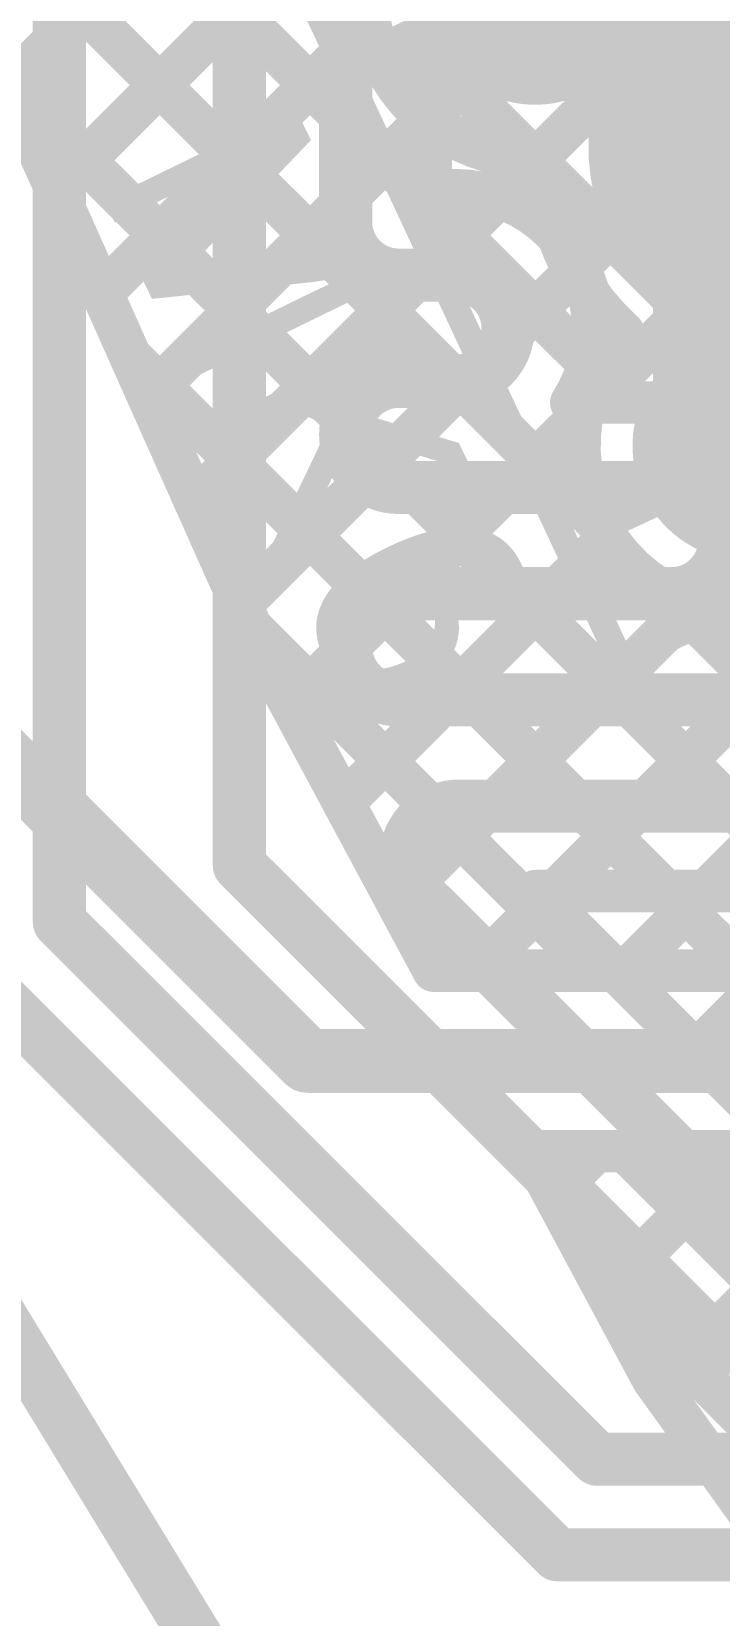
# Model space of a CAD drawing. Header units: millimetres. Extents: x -0.57 to 2.98, y -0.65 to 2.86.
# Drawn here: x -0.3289 to -0.1995, y 0.1916 to 0.4899 of the extents above; entities that cross this region are included whole.
import ezdxf

# ---------------------------------------------------------------- set-up
doc = ezdxf.new("R2010")
doc.units = ezdxf.units.MM
doc.header["$MEASUREMENT"] = 0
for name, color, linetype in [('BottomLayer', 5, 'Continuous'), ('BottomSolder', 6, 'Continuous'), ('Mechanical2', 216, 'Continuous'), ('PadHoleLayer', 156, 'Continuous'), ('TopLayer', 1, 'Continuous'), ('TopOverlay', 2, 'Continuous'), ('TopPaste', 8, 'Continuous'), ('TopSolder', 216, 'Continuous')]:
    doc.layers.add(name, color=color, linetype=linetype)
doc.styles.add('Arial', font='', dxfattribs={"height": 0.2})
doc.styles.get('Arial').set_extended_font_data('Arial')

# ---------------------------------------------------------------- blocks, each defined once
blk = doc.blocks.new('SPM0687LR5H_1_230')
at = {"layer": 'BottomSolder'}
h = blk.add_hatch(color=6, dxfattribs=at)
edge = h.paths.add_edge_path()
edge.add_arc((0, -0.0359448), 0.004, 0, 360)
at = {"layer": 'PadHoleLayer'}
h = blk.add_hatch(color=156, dxfattribs=at)
edge = h.paths.add_edge_path()
edge.add_arc((0, -0.0359448), 0.0201771, 0, 360)
at = {"layer": 'TopLayer'}
h = blk.add_hatch(color=1, dxfattribs=at)
edge = h.paths.add_edge_path()
edge.add_arc((-0.0474016, 0.0670473), 0.0177165, 0, 360)
h = blk.add_hatch(color=1, dxfattribs=at)
edge = h.paths.add_edge_path()
edge.add_arc((0, 0.0670473), 0.0177165, 0, 360)
h = blk.add_hatch(color=1, dxfattribs=at)
edge = h.paths.add_edge_path()
edge.add_arc((0.0474016, 0.0670473), 0.0177165, 0, 360)
h = blk.add_hatch(color=1, dxfattribs=at)
edge = h.paths.add_edge_path()
edge.add_arc((0, -0.0359448), 0.0329921, 0, 360)
h = blk.add_hatch(color=1, dxfattribs=at)
edge = h.paths.add_edge_path()
edge.add_arc((-0.0474016, -0.0670472), 0.0177165, 0, 360)
h = blk.add_hatch(color=1, dxfattribs=at)
edge = h.paths.add_edge_path()
edge.add_arc((0.0474016, -0.0670472), 0.0177165, 0, 360)
at = {"layer": 'TopPaste'}
h = blk.add_hatch(color=8, dxfattribs=at)
edge = h.paths.add_edge_path()
edge.add_arc((-0.0474016, 0.0670473), 0.0177165, 0, 360)
h = blk.add_hatch(color=8, dxfattribs=at)
edge = h.paths.add_edge_path()
edge.add_arc((0, 0.0670473), 0.0177165, 0, 360)
h = blk.add_hatch(color=8, dxfattribs=at)
edge = h.paths.add_edge_path()
edge.add_arc((0.0474016, 0.0670473), 0.0177165, 0, 360)
h = blk.add_hatch(color=8, dxfattribs=at)
edge = h.paths.add_edge_path()
edge.add_arc((-0.0474016, -0.0670472), 0.0177165, 0, 360)
h = blk.add_hatch(color=8, dxfattribs=at)
edge = h.paths.add_edge_path()
edge.add_arc((0.0474016, -0.0670472), 0.0177165, 0, 360)
at = {"layer": 'TopSolder'}
h = blk.add_hatch(color=216, dxfattribs=at)
edge = h.paths.add_edge_path()
edge.add_arc((-0.0474016, 0.0670473), 0.0217165, 0, 360)
h = blk.add_hatch(color=216, dxfattribs=at)
edge = h.paths.add_edge_path()
edge.add_arc((0, 0.0670473), 0.0217165, 0, 360)
h = blk.add_hatch(color=216, dxfattribs=at)
edge = h.paths.add_edge_path()
edge.add_arc((0.0474016, 0.0670473), 0.0217165, 0, 360)
h = blk.add_hatch(color=216, dxfattribs=at)
edge = h.paths.add_edge_path()
edge.add_arc((0, -0.0359448), 0.0369921, 0, 360)
h = blk.add_hatch(color=216, dxfattribs=at)
edge = h.paths.add_edge_path()
edge.add_arc((-0.0474016, -0.0670472), 0.0217165, 0, 360)
h = blk.add_hatch(color=216, dxfattribs=at)
edge = h.paths.add_edge_path()
edge.add_arc((0.0474016, -0.0670472), 0.0217165, 0, 360)
at = {"layer": 'TopOverlay', "const_width": 0.005}
for points in [[(-0.0740157, -0.1059134), (-0.0740157, 0.0959134)], [(-0.0740157, 0.0959134), (0.0740157, 0.0959133)], [(0.0740156, -0.1059134), (0.0740157, 0.0959133)], [(-0.0849999, 0.065), (-0.085, 0.075)], [(-0.08, 0.07), (-0.085, 0.075)], [(-0.0849999, 0.065), (-0.08, 0.07)], [(-0.0740157, -0.1059134), (0.0740156, -0.1059134)]]:
    blk.add_lwpolyline(points, dxfattribs=at)
at = {"layer": 'TopOverlay', "const_width": 0.0025}
for points in [[(-0.0752657, 0.0959134, 1), (-0.0727657, 0.0959134, 1)], [(-0.0752657, 0.0959134, 1), (-0.0727657, 0.0959134, 1)], [(0.0727657, 0.0959133, 1), (0.0752657, 0.0959133, 1)], [(0.0727657, 0.0959133, 1), (0.0752657, 0.0959133, 1)], [(-0.08625, 0.075, 1), (-0.08375, 0.075, 1)], [(-0.08625, 0.075, 1), (-0.08375, 0.075, 1)], [(-0.08125, 0.07, 1), (-0.07875, 0.07, 1)], [(-0.08125, 0.07, 1), (-0.07875, 0.07, 1)], [(-0.0862499, 0.065, 1), (-0.0837499, 0.065, 1)], [(-0.0862499, 0.065, 1), (-0.0837499, 0.065, 1)], [(-0.0752657, -0.1059134, 1), (-0.0727657, -0.1059134, 1)], [(-0.0752657, -0.1059134, 1), (-0.0727657, -0.1059134, 1)], [(0.0727656, -0.1059134, 1), (0.0752656, -0.1059134, 1)], [(0.0727656, -0.1059134, 1), (0.0752656, -0.1059134, 1)]]:
    blk.add_lwpolyline(points, format="xyb", close=True, dxfattribs=at)

msp = doc.modelspace()

# ---------------------------------------------------------------- linework, layer by layer
at = {"layer": 'BottomLayer'}
for points, const_width in [([(-0.3237278, 0.3221836), (-0.3237278, 0.6882722)], 0.01), ([(-0.2538578, 0.4742087), (-0.0672283, 0.6608382)], 0.008), ([(-0.2898578, 0.332858), (-0.2898578, 0.6329374)], 0.01), ([(-0.2698578, 0.454002), (-0.2698578, 0.5600015)], 0.01), ([(-0.2538578, 0.460002), (-0.2538578, 0.5600015)], 0.008), ([(-0.2538578, 0.5136351), (-0.2185725, 0.4783498)], 0.008), ([(-0.1987535, 0.4953498), (-0.1860001, 0.4680001)], 0.01), ([(-0.2538578, 0.4853508), (-0.208, 0.439493)], 0.008), ([(-0.2411059, 0.4586763), (-0.2166398, 0.4831424)], 0.008), ([(-0.2133498, 0.4552467), (-0.1860001, 0.4680001)], 0.01), ([(-0.2259878, 0.4455101), (-0.2172767, 0.4542212)], 0.008), ([(-0.2598578, 0.444002), (-0.2493022, 0.444002)], 0.01), ([(-0.208, 0.424), (-0.208, 0.4418451)], 0.008), ([(-0.2232116, 0.420002), (-0.208, 0.4352136)], 0.008), ([(-0.2241621, 0.4273708), (-0.2167933, 0.420002)], 0.008), ([(-0.2598578, 0.424002), (-0.2493022, 0.424002)], 0.01), ([(-0.2273933, 0.420002), (-0.2085289, 0.420002)], 0.008), ([(-0.2598578, 0.404002), (-0.2085289, 0.404002)], 0.01), ([(-0.2598578, 0.384002), (-0.2085289, 0.384002)], 0.01), ([(-0.2598578, 0.364002), (-0.1499874, 0.364002)], 0.01), ([(-0.2485755, 0.344002), (-0.1499874, 0.344002)], 0.01), ([(-0.2898578, 0.332858), (-0.1989999, 0.2420001)], 0.01), ([(-0.2556466, 0.3269308), (-0.2556465, 0.3269309)], 0.01), ([(-0.2556465, 0.3269309), (-0.2427171, 0.3140015)], 0.01), ([(-0.2340902, 0.328002), (-0.1499874, 0.328002)], 0.008), ([(-0.2180823, 0.3119941), (-0.2020744, 0.328002)], 0.008), ([(-0.2096462, 0.328002), (-0.1596443, 0.2780001)], 0.008), ([(-0.2039402, 0.2978519), (-0.1737901, 0.328002)], 0.008), ([(-0.2313895, 0.3253013), (-0.1840883, 0.2780001)], 0.008), ([(-0.3237278, 0.3221836), (-0.2225443, 0.2210001)], 0.01), ([(-0.3417278, 0.3147278), (-0.2300001, 0.2030001)], 0.01), ([(-0.2427171, 0.3140015), (-0.1907157, 0.2620001)], 0.01), ([(-0.1989999, 0.2420001), (0.0550001, 0.2420001)], 0.01), ([(-0.2225443, 0.2210001), (0.0400001, 0.2210001)], 0.01), ([(-0.2300001, 0.2030001), (0.0325443, 0.2030001)], 0.01)]:
    msp.add_lwpolyline(points, dxfattribs=dict(at, const_width=const_width))
for points, const_width in [([(-0.2169752, 0.4535562, -0.7474392215073461), (-0.1678366, 0.4969512)], 0.008), ([(-0.2169752, 0.4535562, -0.7474392215073461), (-0.1678366, 0.4969512)], 0.008), ([(-0.2493022, 0.460002, -0.4142135623730951), (-0.2233022, 0.434002)], 0.008), ([(-0.2598578, 0.444002, -0.4142135623730951), (-0.2698578, 0.454002)], 0.01), ([(-0.208, 0.4418451, -0.1092159874011958), (-0.2169752, 0.4535562)], 0.008), ([(-0.208, 0.4418451, -0.1092159874011958), (-0.2169752, 0.4535562)], 0.008), ([(-0.2493022, 0.444002, -0.9999999999999999), (-0.2493022, 0.424002)], 0.01), ([(-0.2233022, 0.434002, -0.1431178875459467), (-0.2273933, 0.420002)], 0.008), ([(-0.2598578, 0.404002, -0.9999999999999999), (-0.2598578, 0.424002)], 0.01), ([(-0.2085289, 0.404002, -0.9999999999999999), (-0.2085289, 0.384002)], 0.01), ([(-0.2598578, 0.364002, -0.9999999999999999), (-0.2598578, 0.384002)], 0.01), ([(-0.2556465, 0.3269309, -0.668181194901545), (-0.2485755, 0.344002)], 0.01)]:
    msp.add_lwpolyline(points, format="xyb", dxfattribs=dict(at, const_width=const_width))
for points, const_width in [([(-0.2558578, 0.4853508, 1), (-0.2518578, 0.4853508, 1)], 0.004), ([(-0.2186398, 0.4831424, 1), (-0.2146398, 0.4831424, 1)], 0.004), ([(-0.2205725, 0.4783498, 1), (-0.2165725, 0.4783498, 1)], 0.004), ([(-0.2558578, 0.4742087, 1), (-0.2518578, 0.4742087, 1)], 0.004), ([(-0.2558578, 0.460002, 1), (-0.2518578, 0.460002, 1)], 0.004), ([(-0.2513022, 0.460002, 1), (-0.2473022, 0.460002, 1)], 0.004), ([(-0.2431059, 0.4586763, 1), (-0.2391059, 0.4586763, 1)], 0.004), ([(-0.2158498, 0.4552467, 1), (-0.2108498, 0.4552467, 1)], 0.005), ([(-0.2723578, 0.454002, 1), (-0.2673578, 0.454002, 1)], 0.005), ([(-0.2723578, 0.454002, 1), (-0.2673578, 0.454002, 1)], 0.005), ([(-0.2192767, 0.4542212, 1), (-0.2152767, 0.4542212, 1)], 0.004), ([(-0.2189752, 0.4535562, 1), (-0.2149752, 0.4535562, 1)], 0.004), ([(-0.2189752, 0.4535562, 1), (-0.2149752, 0.4535562, 1)], 0.004), ([(-0.2189752, 0.4535562, 1), (-0.2149752, 0.4535562, 1)], 0.004), ([(-0.2189752, 0.4535562, 1), (-0.2149752, 0.4535562, 1)], 0.004), ([(-0.2623578, 0.444002, 1), (-0.2573578, 0.444002, 1)], 0.005), ([(-0.2623578, 0.444002, 1), (-0.2573578, 0.444002, 1)], 0.005), ([(-0.2518022, 0.444002, 1), (-0.2468022, 0.444002, 1)], 0.005), ([(-0.2518022, 0.444002, 1), (-0.2468022, 0.444002, 1)], 0.005), ([(-0.2279878, 0.4455101, 1), (-0.2239878, 0.4455101, 1)], 0.004), ([(-0.21, 0.4418451, 1), (-0.206, 0.4418451, 1)], 0.004), ([(-0.21, 0.4418451, 1), (-0.206, 0.4418451, 1)], 0.004), ([(-0.21, 0.4418451, 1), (-0.206, 0.4418451, 1)], 0.004), ([(-0.21, 0.439493, 1), (-0.206, 0.439493, 1)], 0.004), ([(-0.21, 0.4352136, 1), (-0.206, 0.4352136, 1)], 0.004), ([(-0.2253022, 0.434002, 1), (-0.2213022, 0.434002, 1)], 0.004), ([(-0.2253022, 0.434002, 1), (-0.2213022, 0.434002, 1)], 0.004), ([(-0.2261621, 0.4273708, 1), (-0.2221621, 0.4273708, 1)], 0.004), ([(-0.2623578, 0.424002, 1), (-0.2573578, 0.424002, 1)], 0.005), ([(-0.2623578, 0.424002, 1), (-0.2573578, 0.424002, 1)], 0.005), ([(-0.2518022, 0.424002, 1), (-0.2468022, 0.424002, 1)], 0.005), ([(-0.2518022, 0.424002, 1), (-0.2468022, 0.424002, 1)], 0.005), ([(-0.21, 0.424, 1), (-0.206, 0.424, 1)], 0.004), ([(-0.2293933, 0.420002, 1), (-0.2253933, 0.420002, 1)], 0.004), ([(-0.2293933, 0.420002, 1), (-0.2253933, 0.420002, 1)], 0.004), ([(-0.2252116, 0.420002, 1), (-0.2212116, 0.420002, 1)], 0.004), ([(-0.2187933, 0.420002, 1), (-0.2147933, 0.420002, 1)], 0.004), ([(-0.2105289, 0.420002, 1), (-0.2065289, 0.420002, 1)], 0.004), ([(-0.2623578, 0.404002, 1), (-0.2573578, 0.404002, 1)], 0.005), ([(-0.2623578, 0.404002, 1), (-0.2573578, 0.404002, 1)], 0.005), ([(-0.2110289, 0.404002, 1), (-0.2060289, 0.404002, 1)], 0.005), ([(-0.2110289, 0.404002, 1), (-0.2060289, 0.404002, 1)], 0.005), ([(-0.2623578, 0.384002, 1), (-0.2573578, 0.384002, 1)], 0.005), ([(-0.2623578, 0.384002, 1), (-0.2573578, 0.384002, 1)], 0.005), ([(-0.2110289, 0.384002, 1), (-0.2060289, 0.384002, 1)], 0.005), ([(-0.2110289, 0.384002, 1), (-0.2060289, 0.384002, 1)], 0.005), ([(-0.2623578, 0.364002, 1), (-0.2573578, 0.364002, 1)], 0.005), ([(-0.2623578, 0.364002, 1), (-0.2573578, 0.364002, 1)], 0.005), ([(-0.2510755, 0.344002, 1), (-0.2460755, 0.344002, 1)], 0.005), ([(-0.2510755, 0.344002, 1), (-0.2460755, 0.344002, 1)], 0.005), ([(-0.2923578, 0.332858, 1), (-0.2873578, 0.332858, 1)], 0.005), ([(-0.2923578, 0.332858, 1), (-0.2873578, 0.332858, 1)], 0.005), ([(-0.2581466, 0.3269308, 1), (-0.2531466, 0.3269308, 1)], 0.005), ([(-0.2581465, 0.3269309, 1), (-0.2531465, 0.3269309, 1)], 0.005), ([(-0.2581465, 0.3269309, 1), (-0.2531465, 0.3269309, 1)], 0.005), ([(-0.2581465, 0.3269309, 1), (-0.2531465, 0.3269309, 1)], 0.005), ([(-0.2360902, 0.328002, 1), (-0.2320902, 0.328002, 1)], 0.004), ([(-0.2116462, 0.328002, 1), (-0.2076462, 0.328002, 1)], 0.004), ([(-0.2040744, 0.328002, 1), (-0.2000744, 0.328002, 1)], 0.004), ([(-0.2333895, 0.3253013, 1), (-0.2293895, 0.3253013, 1)], 0.004), ([(-0.3262278, 0.3221836, 1), (-0.3212278, 0.3221836, 1)], 0.005), ([(-0.3262278, 0.3221836, 1), (-0.3212278, 0.3221836, 1)], 0.005), ([(-0.2452171, 0.3140015, 1), (-0.2402171, 0.3140015, 1)], 0.005), ([(-0.2452171, 0.3140015, 1), (-0.2402171, 0.3140015, 1)], 0.005), ([(-0.2200823, 0.3119941, 1), (-0.2160823, 0.3119941, 1)], 0.004), ([(-0.2059402, 0.2978519, 1), (-0.2019402, 0.2978519, 1)], 0.004), ([(-0.2014999, 0.2420001, 1), (-0.1964999, 0.2420001, 1)], 0.005), ([(-0.2014999, 0.2420001, 1), (-0.1964999, 0.2420001, 1)], 0.005), ([(-0.2250443, 0.2210001, 1), (-0.2200443, 0.2210001, 1)], 0.005), ([(-0.2250443, 0.2210001, 1), (-0.2200443, 0.2210001, 1)], 0.005), ([(-0.2325001, 0.2030001, 1), (-0.2275001, 0.2030001, 1)], 0.005), ([(-0.2325001, 0.2030001, 1), (-0.2275001, 0.2030001, 1)], 0.005)]:
    msp.add_lwpolyline(points, format="xyb", close=True, dxfattribs=dict(at, const_width=const_width))
at = {"layer": 'Mechanical2', "const_width": 0.01}
msp.add_lwpolyline([(1.7578269, 2.8091652, -6.230382161824239), (0.6489649, 2.810288)], format="xyb", dxfattribs=at)
at = {"layer": 'TopLayer'}
for points, const_width in [([(-0.3331406, 0.4797788), (-0.0705, 0.7424194)], 0.008), ([(-0.3244213, 0.4602138), (-0.0705, 0.7141351)], 0.008), ([(-0.3747654, 0.5779741), (-0.2226386, 0.4258473)], 0.008), ([(-0.368, 0.558), (-0.286, 0.374)], 0.008), ([(-0.3558804, 0.5308048), (-0.222248, 0.3971724)], 0.008), ([(-0.2041693, 0.5069642), (-0.1860001, 0.4680001)], 0.01), ([(-0.234221, 0.497816), (-0.2342208, 0.497816)], 0.022), ([(-0.2342208, 0.497816), (-0.2044048, 0.468)], 0.022), ([(-0.2593409, 0.4861026), (-0.2342212, 0.4978161)], 0.01), ([(-0.3157021, 0.4406487), (-0.2652243, 0.4911265)], 0.008), ([(-0.333142, 0.4797821), (-0.1663599, 0.313)], 0.008), ([(-0.3069829, 0.4210836), (-0.2545748, 0.4734917)], 0.008), ([(-0.2044048, 0.468), (-0.186, 0.468)], 0.022), ([(-0.1941555, 0.4598445), (-0.186, 0.468)], 0.022), ([(-0.2249642, 0.4498309), (-0.1860001, 0.4680001)], 0.01), ([(-0.2982637, 0.4015185), (-0.233678, 0.4661042)], 0.008), ([(-0.1941555, 0.4118952), (-0.1941555, 0.4598445)], 0.022), ([(-0.2895445, 0.3819534), (-0.226805, 0.4446929)], 0.008), ([(-0.3104037, 0.4287595), (-0.1946442, 0.313)], 0.008), ([(-0.2801406, 0.363073), (-0.225295, 0.4179186)], 0.008), ([(-0.2192753, 0.4001817), (-0.1941556, 0.4118952)], 0.01), ([(-0.2453607, 0.313), (-0.1586246, 0.3997361)], 0.008), ([(-0.2702678, 0.3446615), (-0.2205781, 0.3943512)], 0.008), ([(-0.3690125, 0.3879875), (-0.277025, 0.296)], 0.012), ([(-0.2170764, 0.313), (-0.1451552, 0.3849212)], 0.008), ([(-0.2088784, 0.3838028), (-0.1380756, 0.313)], 0.008), ([(-0.260395, 0.32625), (-0.2046721, 0.3819729)], 0.008), ([(-0.2876653, 0.3777368), (-0.2229285, 0.313)], 0.008), ([(-0.286, 0.374), (-0.2532899, 0.313)], 0.008), ([(-0.2556915, 0.3174787), (-0.2512128, 0.313)], 0.008), ([(-0.2532899, 0.313), (-0.1262099, 0.313)], 0.008), ([(-0.277025, 0.296), (-0.111, 0.296)], 0.012), ([(-0.235058, 0.279), (-0.1262099, 0.279)], 0.008), ([(-0.235058, 0.279), (-0.212, 0.236)], 0.008), ([(-0.2307765, 0.2710156), (-0.2227921, 0.279)], 0.008), ([(-0.2209037, 0.2526041), (-0.1945078, 0.279)], 0.008), ([(-0.2172128, 0.279), (-0.0423546, 0.1041418)], 0.008), ([(-0.2108386, 0.2343849), (-0.1662235, 0.279)], 0.008), ([(-0.1990072, 0.217932), (-0.1379392, 0.279)], 0.008), ([(-0.2229878, 0.2564907), (-0.0609602, 0.0944631)], 0.008), ([(-0.212, 0.236), (-0.0903773, 0.0668684)], 0.008)]:
    msp.add_lwpolyline(points, dxfattribs=dict(at, const_width=const_width))
at = {"layer": 'TopLayer', "const_width": 0.008}
for points in [[(-0.2629662, 0.4844121, -0.9999999999999999), (-0.2054762, 0.5112201)], [(-0.2336226, 0.4661052, -0.2966004442387086), (-0.2629662, 0.4844121)], [(-0.2285895, 0.4481403, -0.09554901663669522), (-0.2329205, 0.4654031)], [(-0.2176186, 0.4332361, -0.09942961869686359), (-0.2285895, 0.4481403)], [(-0.2229006, 0.3984912, -0.3023375513105415), (-0.2176186, 0.433236)], [(-0.162439, 0.4118952, -0.8025848516715693), (-0.2229006, 0.3984912)]]:
    msp.add_lwpolyline(points, format="xyb", dxfattribs=at)
at = {"layer": 'TopLayer'}
for points, const_width in [([(-0.239721, 0.497816, 1), (-0.228721, 0.497816, 1)], 0.011), ([(-0.2397208, 0.497816, 1), (-0.2287208, 0.497816, 1)], 0.011), ([(-0.2397208, 0.497816, 1), (-0.2287208, 0.497816, 1)], 0.011), ([(-0.2672243, 0.4911265, 1), (-0.2632243, 0.4911265, 1)], 0.004), ([(-0.2618409, 0.4861026, 1), (-0.2568409, 0.4861026, 1)], 0.005), ([(-0.2649662, 0.4844121, 1), (-0.2609662, 0.4844121, 1)], 0.004), ([(-0.2649662, 0.4844121, 1), (-0.2609662, 0.4844121, 1)], 0.004), ([(-0.2565748, 0.4734917, 1), (-0.2525748, 0.4734917, 1)], 0.004), ([(-0.2099048, 0.468, 1), (-0.1989048, 0.468, 1)], 0.011), ([(-0.2099048, 0.468, 1), (-0.1989048, 0.468, 1)], 0.011), ([(-0.235678, 0.4661042, 1), (-0.231678, 0.4661042, 1)], 0.004), ([(-0.2356226, 0.4661052, 1), (-0.2316226, 0.4661052, 1)], 0.004), ([(-0.2349205, 0.4654031, 1), (-0.2309205, 0.4654031, 1)], 0.004), ([(-0.1996555, 0.4598445, 1), (-0.1886555, 0.4598445, 1)], 0.011), ([(-0.1996555, 0.4598445, 1), (-0.1886555, 0.4598445, 1)], 0.011), ([(-0.3264213, 0.4602138, 1), (-0.3224213, 0.4602138, 1)], 0.004), ([(-0.2274642, 0.4498309, 1), (-0.2224642, 0.4498309, 1)], 0.005), ([(-0.2305895, 0.4481403, 1), (-0.2265895, 0.4481403, 1)], 0.004), ([(-0.2305895, 0.4481403, 1), (-0.2265895, 0.4481403, 1)], 0.004), ([(-0.228805, 0.4446929, 1), (-0.224805, 0.4446929, 1)], 0.004), ([(-0.3177021, 0.4406487, 1), (-0.3137021, 0.4406487, 1)], 0.004), ([(-0.2196186, 0.4332361, 1), (-0.2156186, 0.4332361, 1)], 0.004), ([(-0.2196186, 0.433236, 1), (-0.2156186, 0.433236, 1)], 0.004), ([(-0.3124037, 0.4287595, 1), (-0.3084037, 0.4287595, 1)], 0.004), ([(-0.2246386, 0.4258473, 1), (-0.2206386, 0.4258473, 1)], 0.004), ([(-0.3089829, 0.4210836, 1), (-0.3049829, 0.4210836, 1)], 0.004), ([(-0.227295, 0.4179186, 1), (-0.223295, 0.4179186, 1)], 0.004), ([(-0.1996555, 0.4118952, 1), (-0.1886555, 0.4118952, 1)], 0.011), ([(-0.3002637, 0.4015185, 1), (-0.2962637, 0.4015185, 1)], 0.004), ([(-0.2217753, 0.4001817, 1), (-0.2167753, 0.4001817, 1)], 0.005), ([(-0.2249006, 0.3984912, 1), (-0.2209006, 0.3984912, 1)], 0.004), ([(-0.2249006, 0.3984912, 1), (-0.2209006, 0.3984912, 1)], 0.004), ([(-0.224248, 0.3971724, 1), (-0.220248, 0.3971724, 1)], 0.004), ([(-0.2225781, 0.3943512, 1), (-0.2185781, 0.3943512, 1)], 0.004), ([(-0.2108784, 0.3838028, 1), (-0.2068784, 0.3838028, 1)], 0.004), ([(-0.2915445, 0.3819534, 1), (-0.2875445, 0.3819534, 1)], 0.004), ([(-0.2066721, 0.3819729, 1), (-0.2026721, 0.3819729, 1)], 0.004), ([(-0.2896653, 0.3777368, 1), (-0.2856653, 0.3777368, 1)], 0.004), ([(-0.288, 0.374, 1), (-0.284, 0.374, 1)], 0.004), ([(-0.288, 0.374, 1), (-0.284, 0.374, 1)], 0.004), ([(-0.2821406, 0.363073, 1), (-0.2781406, 0.363073, 1)], 0.004), ([(-0.2722678, 0.3446615, 1), (-0.2682678, 0.3446615, 1)], 0.004), ([(-0.262395, 0.32625, 1), (-0.258395, 0.32625, 1)], 0.004), ([(-0.2576915, 0.3174787, 1), (-0.2536915, 0.3174787, 1)], 0.004), ([(-0.2552899, 0.313, 1), (-0.2512899, 0.313, 1)], 0.004), ([(-0.2552899, 0.313, 1), (-0.2512899, 0.313, 1)], 0.004), ([(-0.2532128, 0.313, 1), (-0.2492128, 0.313, 1)], 0.004), ([(-0.2473607, 0.313, 1), (-0.2433607, 0.313, 1)], 0.004), ([(-0.2249285, 0.313, 1), (-0.2209285, 0.313, 1)], 0.004), ([(-0.2190764, 0.313, 1), (-0.2150764, 0.313, 1)], 0.004), ([(-0.280025, 0.296, 1), (-0.274025, 0.296, 1)], 0.006), ([(-0.280025, 0.296, 1), (-0.274025, 0.296, 1)], 0.006), ([(-0.237058, 0.279, 1), (-0.233058, 0.279, 1)], 0.004), ([(-0.237058, 0.279, 1), (-0.233058, 0.279, 1)], 0.004), ([(-0.2247921, 0.279, 1), (-0.2207921, 0.279, 1)], 0.004), ([(-0.2192128, 0.279, 1), (-0.2152128, 0.279, 1)], 0.004), ([(-0.2327765, 0.2710156, 1), (-0.2287765, 0.2710156, 1)], 0.004), ([(-0.2249878, 0.2564907, 1), (-0.2209878, 0.2564907, 1)], 0.004), ([(-0.2229037, 0.2526041, 1), (-0.2189037, 0.2526041, 1)], 0.004), ([(-0.214, 0.236, 1), (-0.21, 0.236, 1)], 0.004), ([(-0.214, 0.236, 1), (-0.21, 0.236, 1)], 0.004), ([(-0.2128386, 0.2343849, 1), (-0.2088386, 0.2343849, 1)], 0.004), ([(-0.2010072, 0.217932, 1), (-0.1970072, 0.217932, 1)], 0.004)]:
    msp.add_lwpolyline(points, format="xyb", close=True, dxfattribs=dict(at, const_width=const_width))

# ---------------------------------------------------------------- block references
at = {"rotation": 295}
msp.add_blockref('SPM0687LR5H_1_230', (-0.153423, 0.483191), dxfattribs=at)

# ---------------------------------------------------------------- texts
at = {"layer": 'TopOverlay', "style": 'Arial'}
msp.add_text('MK6', height=0.04, rotation=296, dxfattribs=at).set_placement((-0.3173423, 0.4621556))

doc.saveas('drawing.dxf')
